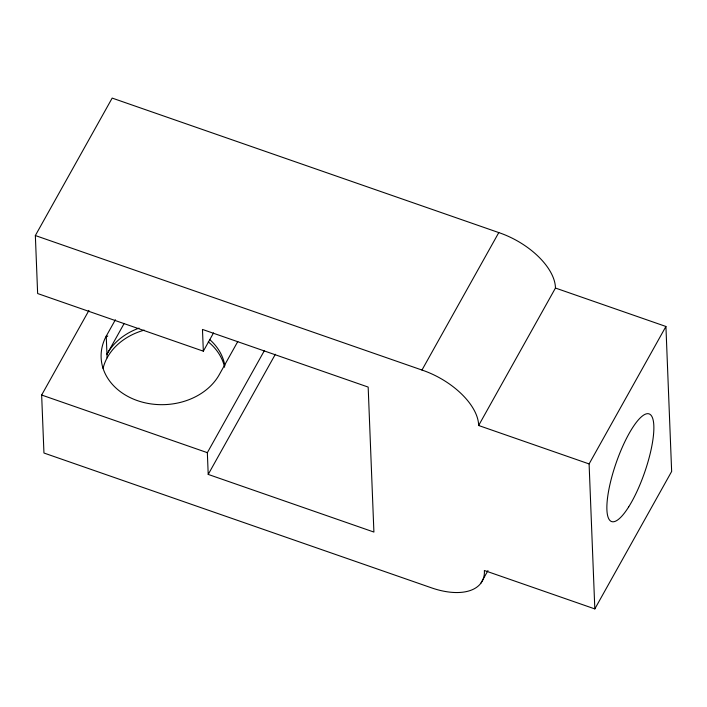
<?xml version="1.0" encoding="UTF-8"?>
<svg xmlns="http://www.w3.org/2000/svg" width="707" height="707" viewBox="0 0 707 707"><rect width="100%" height="100%" fill="white"/><g stroke="black" fill="none" stroke-linecap="round" stroke-linejoin="round"><path stroke-width="1.06" d="M213.541 332.917L203.333 351.176L37.639 293.538L35.35 235.546L112.174 98.087L498.788 232.585A59.609 32.027 29.2 0 1 555.455 288.041L665.923 326.475L671.65 471.454L594.826 608.913L484.366 570.487A59.609 32.027 29.2 0 1 430.563 587.517L43.949 453.019L41.651 395.027L88.932 310.435M107.102 357.866L106.244 336.125L115.391 319.75M124.185 323.435L106.96 354.242A61.836 49.543 -2.3 0 1 139.04 328.128M237.808 341.49L219.577 374.118A61.836 49.543 -2.3 0 1 138.21 400.896A61.836 49.543 -2.3 0 1 106.244 336.125M203.333 351.176L202.476 329.435L368.17 387.074L373.906 532.062L208.212 474.415L207.345 452.666L264.294 350.778M208.212 474.415L275.359 354.26M594.826 608.913L589.099 463.925L478.639 425.499A59.609 32.027 29.2 0 0 421.973 370.044L498.788 232.585M478.639 425.499L555.455 288.041M480.963 583.081L487.954 570.584M589.099 463.925L665.923 326.475M107.358 336.497L107.773 335.94M35.35 235.546L421.973 370.044M41.651 395.027L207.345 452.666M103.063 368.4A61.836 49.543 -2.3 0 1 144.193 330.142M208.273 341.843A61.836 49.543 -2.3 0 1 224.614 367.242M209.714 339.563A61.836 49.543 -2.3 0 1 224.888 365.749M628.691 506.884A56.984 15.006 -70.8 0 0 651.501 415.875A56.984 15.006 -70.8 0 0 610.928 480.318A56.984 15.006 -70.8 0 0 628.691 506.884"/></g></svg>
